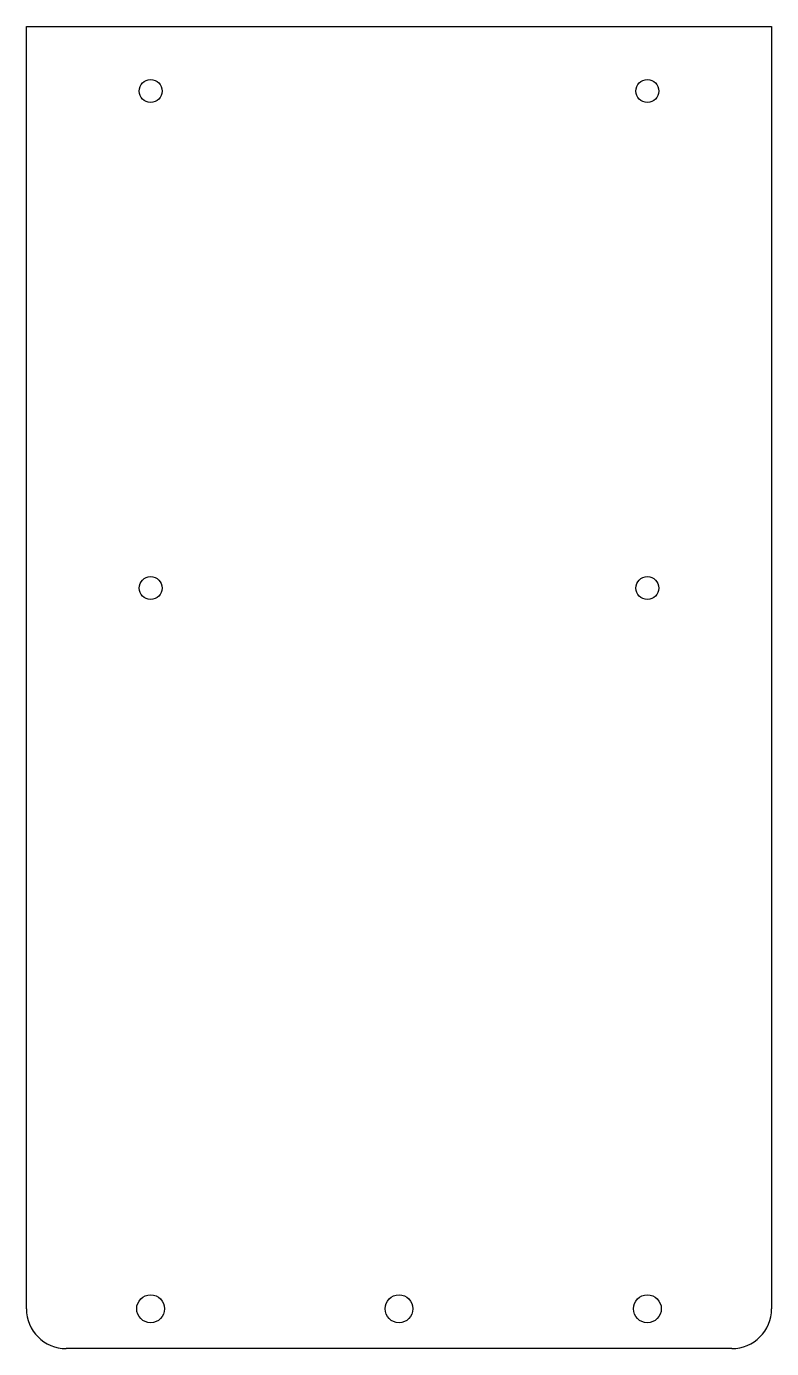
# Model space of a CAD drawing. Header units: millimetres. Extents: x -75 to 75, y -203 to 63.
import ezdxf

# ---------------------------------------------------------------- set-up
doc = ezdxf.new("R2010")
doc.units = ezdxf.units.MM
doc.layers.add('Sketch003', color=7, linetype='CONTINUOUS')

msp = doc.modelspace()

# ---------------------------------------------------------------- linework, layer by layer
at = {"layer": 'Sketch003'}
for p, q in [((-75, -195), (-75, 63)), ((-75, 63), (75, 63)), ((75, 63), (75, -195)), ((67, -203), (-67, -203))]:
    msp.add_line(p, q, dxfattribs=at)
for centre, radius in [((-50, 50), 2.3), ((50, 50), 2.3), ((-50, -50), 2.3), ((50, -50), 2.3), ((-50, -195), 2.8), ((0, -195), 2.8), ((50, -195), 2.8)]:
    msp.add_circle(centre, radius, dxfattribs=at)
for centre, start, end in [((-67, -195), -180, -90), ((67, -195), -90, 0)]:
    msp.add_arc(centre, 8, start, end, dxfattribs=at)

doc.saveas('drawing.dxf')
